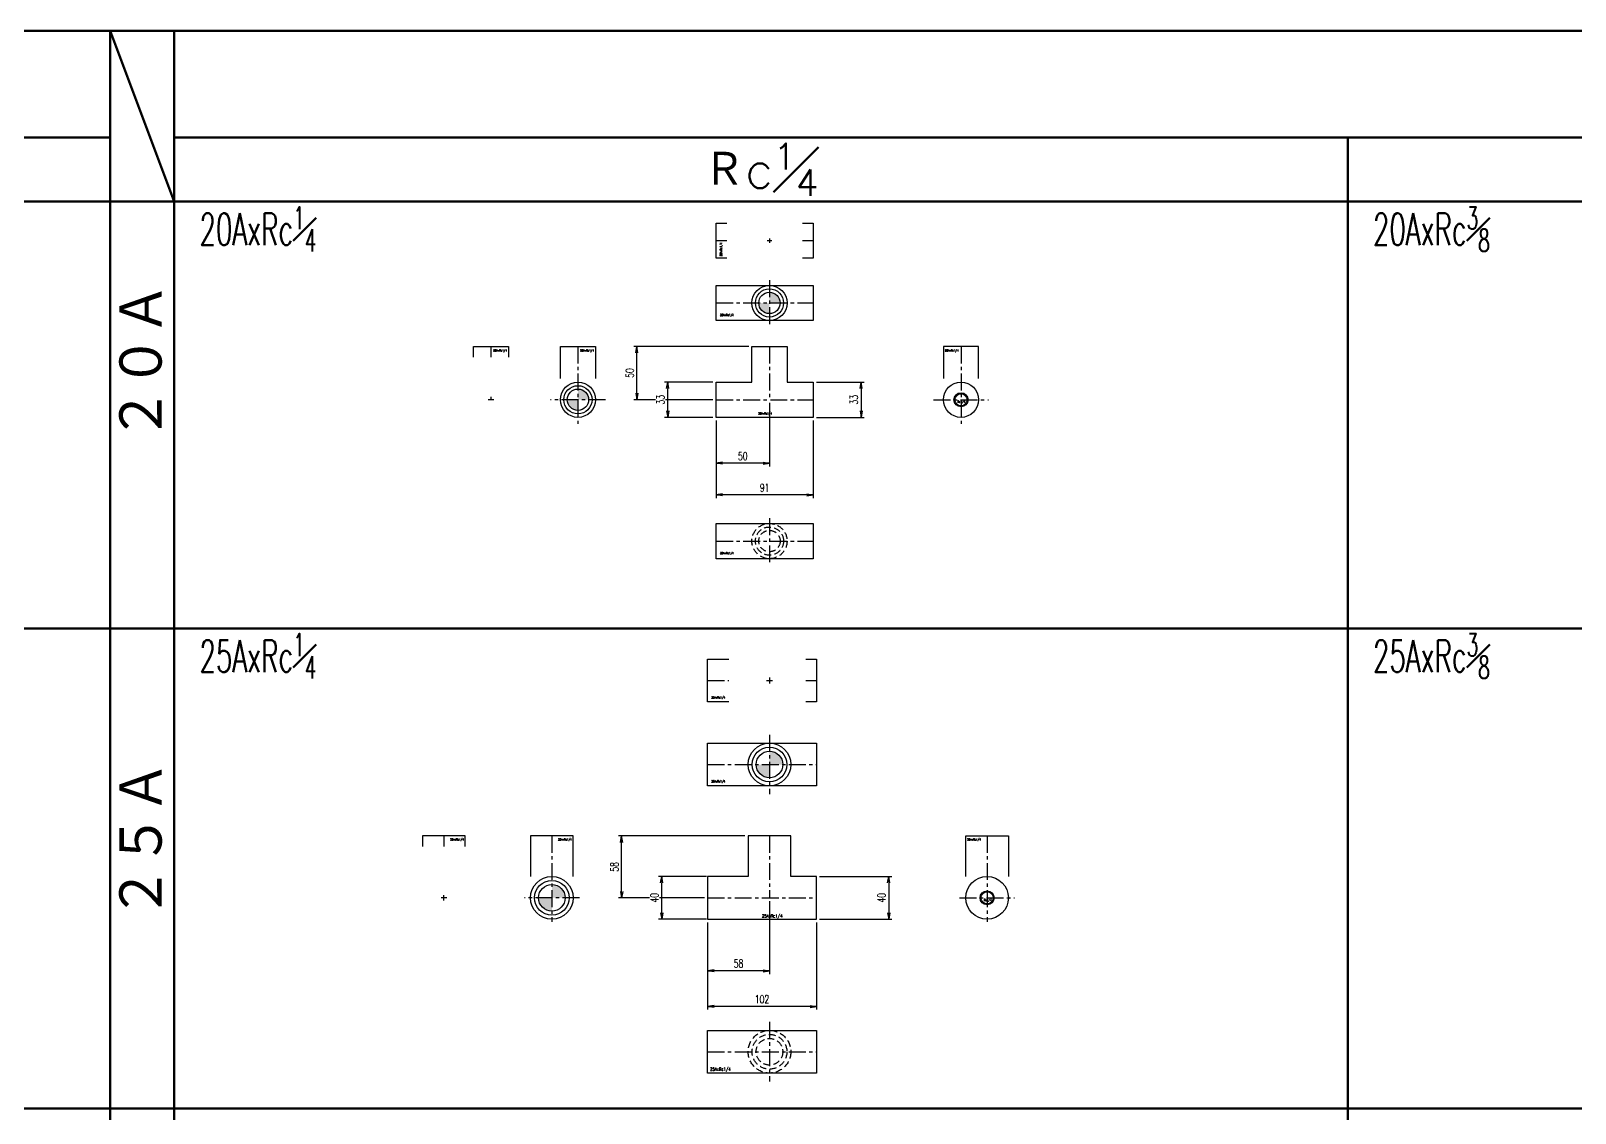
# Model space of a CAD drawing. Header units: millimetres. Extents: x 1711 to 90196, y -23291 to 8516.
# Drawn here: x 61530 to 62978, y 593 to 1608 of the extents above; entities that cross this region are included whole.
import ezdxf
from ezdxf.enums import TextEntityAlignment as Align

# ---------------------------------------------------------------- set-up
doc = ezdxf.new("R2010")
doc.units = ezdxf.units.MM
doc.header["$PDMODE"] = 35
doc.linetypes.add('CENTER', pattern=[50.8, 31.75, -6.35, 6.35, -6.35])
doc.linetypes.add('HIDDEN', pattern=[9.525, 6.35, -3.175])
doc.layers.add('line', color=153, linetype='Continuous', lineweight=50)
for name, color, linetype in [('寸法', 2, 'Continuous'), ('配管-CVP', 4, 'Continuous'), ('＃配管（PVC)', 21, 'Continuous')]:
    doc.layers.add(name, color=color, linetype=linetype)
doc.styles.add('kpk', font='romans.shx', dxfattribs={"width": 0.7, "bigfont": 'extfont2.shx'})
doc.styles.get("Standard").update_dxf_attribs({"font": 'romans.shx', "bigfont": 'extfont.shx'})
doc.dimstyles.new('KPK-3', dxfattribs={"dimscale": 3, "dimtxt": 2.5, "dimasz": 2, "dimexe": 1, "dimexo": 1, "dimgap": 1, "dimtad": 3, "dimdec": 1, "dimdsep": 46, "dimtxsty": 'kpk', "dimblk": 'OPEN', "dimcen": 2.5, "dimclrd": 2, "dimclre": 2, "dimclrt": 4, "dimadec": 1, "dimazin": 2, "dimtfac": 1, "dimtdec": 1, "dimtmove": 0, "dimatfit": 2, "dimldrblk": 'OPEN', "dimfxl": 0, "dimlwd": -1, "dimlwe": -1, "dimarcsym": 0})

# ---------------------------------------------------------------- blocks, each defined once
blk = doc.blocks.new('_Open')
at = {"color": 0, "linetype": 'ByBlock', "lineweight": -2}
for p, q in [((-1, 0.17), (0, 0)), ((-1, -0.17), (0, 0)), ((0, 0), (-1, 0))]:
    blk.add_line(p, q, dxfattribs=at)
blk = doc.blocks.new('*D2060')
at = {"layer": 'Defpoints', "color": 0, "transparency": 16777216}
for p in [(62098.4, 1311.9), (62206.2, 1311.9), (62172.7, 1261.9)]:
    blk.add_point(p, dxfattribs=at)
at = {"layer": '寸法', "color": 2, "transparency": 16777216}
for p, q in [((62203.2, 1311.9), (62095.4, 1311.9)), ((62098.4, 1267.9), (62098.4, 1305.9)), ((62169.7, 1261.9), (62095.4, 1261.9))]:
    blk.add_line(p, q, dxfattribs=at)
at = {"layer": '寸法', "color": 2, "transparency": 16777216, "xscale": 6, "yscale": 6, "zscale": 6}
for p, rotation in [((62098.4, 1311.9), 90), ((62098.4, 1261.9), 270)]:
    blk.add_blockref('_Open', p, dxfattribs=dict(at, rotation=rotation))
at = {"layer": '寸法', "color": 4, "transparency": 16777216, "insert": (62091.7, 1286.9), "char_height": 7.5, "attachment_point": 5, "rotation": 90, "style": 'kpk', "bg_fill": 3, "box_fill_scale": 1.1, "bg_fill_color": 256, "bg_fill_true_color": 13158600, "bg_fill_transparency": 0}
blk.add_mtext('50', dxfattribs=at)
blk = doc.blocks.new('*D2061')
at = {"layer": 'Defpoints', "color": 0, "transparency": 16777216}
for p in [(62127.3, 1278.4), (62172.7, 1278.4), (62172.7, 1245.4)]:
    blk.add_point(p, dxfattribs=at)
at = {"layer": '寸法', "color": 2, "transparency": 16777216}
for p, q in [((62169.7, 1278.4), (62124.3, 1278.4)), ((62127.3, 1251.4), (62127.3, 1272.4)), ((62169.7, 1245.4), (62124.3, 1245.4))]:
    blk.add_line(p, q, dxfattribs=at)
at = {"layer": '寸法', "color": 2, "transparency": 16777216, "xscale": 6, "yscale": 6, "zscale": 6}
for p, rotation in [((62127.3, 1278.4), 90), ((62127.3, 1245.4), 270)]:
    blk.add_blockref('_Open', p, dxfattribs=dict(at, rotation=rotation))
at = {"layer": '寸法', "color": 4, "transparency": 16777216, "insert": (62120.5, 1261.9), "char_height": 7.5, "attachment_point": 5, "rotation": 90, "style": 'kpk', "bg_fill": 3, "box_fill_scale": 1.1, "bg_fill_color": 256, "bg_fill_true_color": 13158600, "bg_fill_transparency": 0}
blk.add_mtext('33', dxfattribs=at)
blk = doc.blocks.new('*D2062')
at = {"layer": 'Defpoints', "color": 0, "transparency": 16777216}
for p in [(62172.7, 1245.4), (62263.7, 1245.4), (62172.7, 1172.7)]:
    blk.add_point(p, dxfattribs=at)
at = {"layer": '寸法', "color": 2, "transparency": 16777216}
for p, q in [((62172.7, 1242.4), (62172.7, 1169.7)), ((62263.7, 1242.4), (62263.7, 1169.7)), ((62257.7, 1172.7), (62178.7, 1172.7))]:
    blk.add_line(p, q, dxfattribs=at)
at = {"layer": '寸法', "color": 2, "transparency": 16777216, "xscale": 6, "yscale": 6, "zscale": 6, "rotation": 180}
blk.add_blockref('_Open', (62172.7, 1172.7), dxfattribs=at)
at = {"layer": '寸法', "color": 2, "transparency": 16777216, "xscale": 6, "yscale": 6, "zscale": 6}
blk.add_blockref('_Open', (62263.7, 1172.7), dxfattribs=at)
at = {"layer": '寸法', "color": 4, "transparency": 16777216, "insert": (62218.2, 1179.4), "char_height": 7.5, "attachment_point": 5, "style": 'kpk', "bg_fill": 3, "box_fill_scale": 1.1, "bg_fill_color": 256, "bg_fill_true_color": 13158600, "bg_fill_transparency": 0}
blk.add_mtext('91', dxfattribs=at)
blk = doc.blocks.new('*D2063')
at = {"layer": 'Defpoints', "color": 0, "transparency": 16777216}
for p in [(62222.7, 1261.9), (62172.7, 1245.4), (62172.7, 1202.4)]:
    blk.add_point(p, dxfattribs=at)
at = {"layer": '寸法', "color": 2, "transparency": 16777216}
for p, q in [((62222.7, 1258.9), (62222.7, 1199.4)), ((62172.7, 1242.4), (62172.7, 1199.4)), ((62216.7, 1202.4), (62178.7, 1202.4))]:
    blk.add_line(p, q, dxfattribs=at)
at = {"layer": '寸法', "color": 2, "transparency": 16777216, "xscale": 6, "yscale": 6, "zscale": 6, "rotation": 180}
blk.add_blockref('_Open', (62172.7, 1202.4), dxfattribs=at)
at = {"layer": '寸法', "color": 2, "transparency": 16777216, "xscale": 6, "yscale": 6, "zscale": 6}
blk.add_blockref('_Open', (62222.7, 1202.4), dxfattribs=at)
at = {"layer": '寸法', "color": 4, "transparency": 16777216, "insert": (62197.7, 1209.1), "char_height": 7.5, "attachment_point": 5, "style": 'kpk', "bg_fill": 3, "box_fill_scale": 1.1, "bg_fill_color": 256, "bg_fill_true_color": 13158600, "bg_fill_transparency": 0}
blk.add_mtext('50', dxfattribs=at)
blk = doc.blocks.new('*D2064')
at = {"layer": 'Defpoints', "color": 0, "transparency": 16777216}
for p in [(62263.7, 1278.4), (62263.7, 1245.4), (62308.6, 1245.4)]:
    blk.add_point(p, dxfattribs=at)
at = {"layer": '寸法', "color": 2, "transparency": 16777216}
for p, q in [((62266.7, 1278.4), (62311.6, 1278.4)), ((62308.6, 1272.4), (62308.6, 1251.4)), ((62266.7, 1245.4), (62311.6, 1245.4))]:
    blk.add_line(p, q, dxfattribs=at)
at = {"layer": '寸法', "color": 2, "transparency": 16777216, "xscale": 6, "yscale": 6, "zscale": 6}
for p, rotation in [((62308.6, 1278.4), 90), ((62308.6, 1245.4), 270)]:
    blk.add_blockref('_Open', p, dxfattribs=dict(at, rotation=rotation))
at = {"layer": '寸法', "color": 4, "transparency": 16777216, "insert": (62301.8, 1261.9), "char_height": 7.5, "attachment_point": 5, "rotation": 90, "style": 'kpk', "bg_fill": 3, "box_fill_scale": 1.1, "bg_fill_color": 256, "bg_fill_true_color": 13158600, "bg_fill_transparency": 0}
blk.add_mtext('33', dxfattribs=at)
blk = doc.blocks.new('*D2065')
at = {"layer": 'Defpoints', "color": 0, "transparency": 16777216}
for p in [(62084.1, 853.1), (62202.7, 853.1), (62164.7, 795.1)]:
    blk.add_point(p, dxfattribs=at)
at = {"layer": '寸法', "color": 2, "transparency": 16777216}
for p, q in [((62199.7, 853.1), (62081.1, 853.1)), ((62084.1, 801.1), (62084.1, 847.1)), ((62161.7, 795.1), (62081.1, 795.1))]:
    blk.add_line(p, q, dxfattribs=at)
at = {"layer": '寸法', "color": 2, "transparency": 16777216, "xscale": 6, "yscale": 6, "zscale": 6}
for p, rotation in [((62084.1, 853.1), 90), ((62084.1, 795.1), 270)]:
    blk.add_blockref('_Open', p, dxfattribs=dict(at, rotation=rotation))
at = {"layer": '寸法', "color": 4, "transparency": 16777216, "insert": (62077.4, 824.1), "char_height": 7.5, "attachment_point": 5, "rotation": 90, "style": 'kpk', "bg_fill": 3, "box_fill_scale": 1.1, "bg_fill_color": 256, "bg_fill_true_color": 13158600, "bg_fill_transparency": 0}
blk.add_mtext('58', dxfattribs=at)
blk = doc.blocks.new('*D2066')
at = {"layer": 'Defpoints', "color": 0, "transparency": 16777216}
for p in [(62121.7, 815.1), (62166.7, 815.1), (62166.7, 775.1)]:
    blk.add_point(p, dxfattribs=at)
at = {"layer": '寸法', "color": 2, "transparency": 16777216}
for p, q in [((62163.7, 815.1), (62118.7, 815.1)), ((62121.7, 781.1), (62121.7, 809.1)), ((62163.7, 775.1), (62118.7, 775.1))]:
    blk.add_line(p, q, dxfattribs=at)
at = {"layer": '寸法', "color": 2, "transparency": 16777216, "xscale": 6, "yscale": 6, "zscale": 6}
for p, rotation in [((62121.7, 815.1), 90), ((62121.7, 775.1), 270)]:
    blk.add_blockref('_Open', p, dxfattribs=dict(at, rotation=rotation))
at = {"layer": '寸法', "color": 4, "transparency": 16777216, "insert": (62114.9, 795.1), "char_height": 7.5, "attachment_point": 5, "rotation": 90, "style": 'kpk', "bg_fill": 3, "box_fill_scale": 1.1, "bg_fill_color": 256, "bg_fill_true_color": 13158600, "bg_fill_transparency": 0}
blk.add_mtext('40', dxfattribs=at)
blk = doc.blocks.new('*D2067')
at = {"layer": 'Defpoints', "color": 0, "transparency": 16777216}
for p in [(62266.7, 815.1), (62266.7, 775.1), (62334.5, 775.1)]:
    blk.add_point(p, dxfattribs=at)
at = {"layer": '寸法', "color": 2, "transparency": 16777216}
for p, q in [((62269.7, 815.1), (62337.5, 815.1)), ((62334.5, 809.1), (62334.5, 781.1)), ((62269.7, 775.1), (62337.5, 775.1))]:
    blk.add_line(p, q, dxfattribs=at)
at = {"layer": '寸法', "color": 2, "transparency": 16777216, "xscale": 6, "yscale": 6, "zscale": 6}
for p, rotation in [((62334.5, 815.1), 90), ((62334.5, 775.1), 270)]:
    blk.add_blockref('_Open', p, dxfattribs=dict(at, rotation=rotation))
at = {"layer": '寸法', "color": 4, "transparency": 16777216, "insert": (62327.8, 795.1), "char_height": 7.5, "attachment_point": 5, "rotation": 90, "style": 'kpk', "bg_fill": 3, "box_fill_scale": 1.1, "bg_fill_color": 256, "bg_fill_true_color": 13158600, "bg_fill_transparency": 0}
blk.add_mtext('40', dxfattribs=at)
blk = doc.blocks.new('*D2068')
at = {"layer": 'Defpoints', "color": 0, "transparency": 16777216}
for p in [(62164.7, 775.1), (62266.7, 775.1), (62164.7, 693.3)]:
    blk.add_point(p, dxfattribs=at)
at = {"layer": '寸法', "color": 2, "transparency": 16777216}
for p, q in [((62164.7, 772.1), (62164.7, 690.3)), ((62266.7, 772.1), (62266.7, 690.3)), ((62260.7, 693.3), (62170.7, 693.3))]:
    blk.add_line(p, q, dxfattribs=at)
at = {"layer": '寸法', "color": 2, "transparency": 16777216, "xscale": 6, "yscale": 6, "zscale": 6, "rotation": 180}
blk.add_blockref('_Open', (62164.7, 693.3), dxfattribs=at)
at = {"layer": '寸法', "color": 2, "transparency": 16777216, "xscale": 6, "yscale": 6, "zscale": 6}
blk.add_blockref('_Open', (62266.7, 693.3), dxfattribs=at)
at = {"layer": '寸法', "color": 4, "transparency": 16777216, "insert": (62215.7, 700.1), "char_height": 7.5, "attachment_point": 5, "style": 'kpk', "bg_fill": 3, "box_fill_scale": 1.1, "bg_fill_color": 256, "bg_fill_true_color": 13158600, "bg_fill_transparency": 0}
blk.add_mtext('102', dxfattribs=at)
blk = doc.blocks.new('*D2069')
at = {"layer": 'Defpoints', "color": 0, "transparency": 16777216}
for p in [(62222.7, 795.1), (62164.7, 775.1), (62164.7, 726.7)]:
    blk.add_point(p, dxfattribs=at)
at = {"layer": '寸法', "color": 2, "transparency": 16777216}
for p, q in [((62222.7, 792.1), (62222.7, 723.7)), ((62164.7, 772.1), (62164.7, 723.7)), ((62216.7, 726.7), (62170.7, 726.7))]:
    blk.add_line(p, q, dxfattribs=at)
at = {"layer": '寸法', "color": 2, "transparency": 16777216, "xscale": 6, "yscale": 6, "zscale": 6, "rotation": 180}
blk.add_blockref('_Open', (62164.7, 726.7), dxfattribs=at)
at = {"layer": '寸法', "color": 2, "transparency": 16777216, "xscale": 6, "yscale": 6, "zscale": 6}
blk.add_blockref('_Open', (62222.7, 726.7), dxfattribs=at)
at = {"layer": '寸法', "color": 4, "transparency": 16777216, "insert": (62193.7, 733.5), "char_height": 7.5, "attachment_point": 5, "style": 'kpk', "bg_fill": 3, "box_fill_scale": 1.1, "bg_fill_color": 256, "bg_fill_true_color": 13158600, "bg_fill_transparency": 0}
blk.add_mtext('58', dxfattribs=at)
blk = doc.blocks.new('A$Cb0ec0105')
at = {"layer": 'line'}
for p, q in [((0, 0), (8121.8, 0)), ((8121.8, -9662.3), (8121.8, 0)), ((8121.8, 0), (13681.8, 0)), ((8121.8, -9662.3), (8121.8, 0)), ((8121.8, 0), (8181.8, -160)), ((8181.8, 0), (8181.8, -9662.3)), ((60, -100), (8121.8, -100)), ((8181.8, -100), (9281.8, -100))]:
    blk.add_line(p, q, dxfattribs=at)
for points in [[(9281.8, -9662.3), (9281.8, -100), (10381.8, -100), (11481.8, -100)], [(13681.8, -160), (12374, -160), (11274, -160), (10174, -160), (9074, -160), (7974, -160), (7914, -160), (6814, -160), (5714, -160), (4614, -160), (3514, -160), (2414, -160), (0, -160)], [(13681.8, -560), (12374, -560), (11274, -560), (10174, -560), (9074, -560), (7974, -560), (7914, -560), (6814, -560), (5714, -560), (4614, -560), (3514, -560), (2414, -560), (0, -560)], [(0, -1010), (2414, -1010), (3514, -1010), (4614, -1010), (5714, -1010), (6814, -1010), (7914, -1010), (7974, -1010), (9074, -1010), (10174, -1010), (11274, -1010), (12374, -1010), (13681.8, -1010)]]:
    blk.add_lwpolyline(points, dxfattribs=at)
for s, insert, char_height, attachment_point in [('\\A1;Ｒc{\\H0.7x;\\S1#4;}', (8731.8, -130), 35, 5), ('\\A1;{\\W0.6;20AxRc\\H0.7x;\\S1#4;}', (8205.4, -185.9), 30, 4), ('\\A1;{\\W0.6;20AxRc\\H0.7x;\\S3#8;}', (9305.4, -185.9), 30, 4), ('\\A1;{\\W0.6;25AxRc\\H0.7x;\\S1#4;}', (8205.4, -585.9), 30, 4), ('\\A1;{\\W0.6;25AxRc\\H0.7x;\\S3#8;}', (9305.4, -585.9), 30, 4)]:
    blk.add_mtext(s, dxfattribs=dict(at, insert=insert, char_height=char_height, attachment_point=attachment_point))
at = {"layer": 'line', "char_height": 45, "attachment_point": 5, "rotation": 90}
for s, insert in [('２０Ａ', (8151.8, -310)), ('２５Ａ', (8151.8, -758.2))]:
    blk.add_mtext(s, dxfattribs=dict(at, insert=insert))
blk = doc.blocks.new('20AxRc1／4-ねじ付BT『L型』-正面')
at = {"layer": '＃配管（PVC)', "color": 2, "linetype": 'CENTER', "ltscale": 0.5}
for p, q in [((0, 50), (0, 0)), ((-50, 0), (41, 0))]:
    blk.add_line(p, q, dxfattribs=at)
at = {"layer": '＃配管（PVC)', "color": 0, "linetype": 'ByBlock'}
blk.add_lwpolyline([(16.5, 16.5), (41, 16.5), (41, -16.5), (-50, -16.5), (-50, 16.5), (-16.5, 16.5), (-16.5, 50), (16.5, 50)], close=True, dxfattribs=at)
at = {"layer": 'Defpoints', "color": 6, "style": 'kpk', "width": 0.7}
blk.add_text('20AxRc1/4', height=2, dxfattribs=at).set_placement((-4, -11.8), align=Align.TOP_CENTER)
blk = doc.blocks.new('20AxRc1／4-ねじ付BT『L型』-側面(Rc1／4)')
at = {"layer": '＃配管（PVC)', "color": 2, "linetype": 'CENTER', "ltscale": 0.5}
for p, q in [((0, 50), (0, -22.4)), ((-25.8, 0), (25.8, 0))]:
    blk.add_line(p, q, dxfattribs=at)
at = {"layer": '＃配管（PVC)', "color": 0, "linetype": 'ByBlock'}
blk.add_lwpolyline([(16.5, 20), (16.5, 50), (-16.5, 50), (-16.5, 20)], dxfattribs=at)
for radius in [16.5, 5.72]:
    blk.add_circle((0, 0), radius, dxfattribs=at)
at = {"layer": '＃配管（PVC)', "color": 42, "linetype": 'ByBlock'}
blk.add_circle((0, 0), 6.58, dxfattribs=at)
at = {"layer": 'Defpoints', "color": 6, "style": 'kpk', "width": 0.7}
for s, p in [('20AxRc1/4', (-8.6, 47.1)), ('Rc1/4 ', (0.9, -0.8))]:
    blk.add_text(s, height=2, dxfattribs=at).set_placement(p, align=Align.TOP_CENTER)
blk = doc.blocks.new('20AxRc1／4-ねじ付BT『L型』-上面')
at = {"layer": '＃配管（PVC)', "linetype": 'ByBlock'}
h = blk.add_hatch(color=252, dxfattribs=at)
h.dxf.hatch_style = 1
h.paths.add_polyline_path([(0, 10), (0, 0), (10, 0, 0.414214)])
h.paths.add_polyline_path([(0, 0), (-10, 0, 0.414214), (0, -10)])
at = {"layer": '＃配管（PVC)', "color": 2, "linetype": 'CENTER', "ltscale": 0.5}
for p, q in [((0, 21.4), (0, -21.5)), ((-50, 0), (41, 0))]:
    blk.add_line(p, q, dxfattribs=at)
at = {"layer": '＃配管（PVC)', "color": 0, "linetype": 'ByBlock'}
blk.add_lwpolyline([(-50, 16.5), (41, 16.5), (41, -16.5), (-50, -16.5)], close=True, dxfattribs=at)
for radius in [16.5, 13.2, 10]:
    blk.add_circle((0, 0), radius, dxfattribs=at)
at = {"layer": 'Defpoints', "color": 6, "style": 'kpk', "width": 0.7}
blk.add_text('20AxRc1/4', height=2, dxfattribs=at).set_placement((-39.9, -10.3), align=Align.TOP_CENTER)
blk = doc.blocks.new('20AxRc1／4-ねじ付BT『L型』-下面')
at = {"layer": '＃配管（PVC)', "color": 2, "linetype": 'CENTER', "ltscale": 0.5}
for p, q in [((0, 21.4), (0, -21.5)), ((-50, 0), (41, 0))]:
    blk.add_line(p, q, dxfattribs=at)
at = {"layer": '＃配管（PVC)', "color": 0, "linetype": 'ByBlock'}
blk.add_lwpolyline([(-50, 16.5), (41, 16.5), (41, -16.5), (-50, -16.5)], close=True, dxfattribs=at)
at = {"layer": '＃配管（PVC)', "color": 252, "linetype": 'HIDDEN'}
for radius in [16.5, 13.2, 10]:
    blk.add_circle((0, 0), radius, dxfattribs=at)
at = {"layer": 'Defpoints', "color": 6, "style": 'kpk', "width": 0.7}
blk.add_text('20AxRc1/4', height=2, dxfattribs=at).set_placement((-39.9, -10.3), align=Align.TOP_CENTER)
blk = doc.blocks.new('20AxRc1／4-ねじ付BT『L型』-側面(20A)')
at = {"layer": '＃配管（PVC)', "linetype": 'ByBlock'}
h = blk.add_hatch(color=252, dxfattribs=at)
h.dxf.hatch_style = 1
h.paths.add_polyline_path([(0, 10), (0, 0), (10, 0, 0.414214)])
h.paths.add_polyline_path([(0, 0), (-10, 0, 0.414214), (0, -10)])
at = {"layer": '＃配管（PVC)', "color": 2, "linetype": 'CENTER', "ltscale": 0.5}
for p, q in [((0, 50), (0, -22.4)), ((25.8, 0), (-25.8, 0))]:
    blk.add_line(p, q, dxfattribs=at)
at = {"layer": '＃配管（PVC)', "color": 0, "linetype": 'ByBlock'}
blk.add_lwpolyline([(-16.5, 20), (-16.5, 50), (16.5, 50), (16.5, 20)], dxfattribs=at)
for radius in [16.5, 13.2, 10]:
    blk.add_circle((0, 0), radius, dxfattribs=at)
at = {"layer": 'Defpoints', "color": 6, "style": 'kpk', "width": 0.7}
blk.add_text('20AxRc1/4', height=2, dxfattribs=at).set_placement((8.6, 47.1), align=Align.TOP_CENTER)
blk = doc.blocks.new('20AxRc1／4-ねじ付BT『L型』-半(上下)')
at = {"layer": '＃配管（PVC)', "color": 2, "linetype": 'CENTER', "ltscale": 0.5}
for p, q in [((-50, 0), (-40, 0)), ((-2.1, 0), (2.1, 0)), ((0, 2.1), (0, -2.1)), ((31, 0), (41, 0))]:
    blk.add_line(p, q, dxfattribs=at)
at = {"layer": '＃配管（PVC)', "color": 0, "linetype": 'ByBlock'}
for points in [[(-40, -16.5), (-50, -16.5), (-50, 16.5), (-40, 16.5)], [(31, 16.5), (41, 16.5), (41, -16.5), (31, -16.5)]]:
    blk.add_lwpolyline(points, dxfattribs=at)
at = {"layer": 'Defpoints', "color": 6, "style": 'kpk', "width": 0.7}
blk.add_text('20AxRc1/4', height=2, rotation=90, dxfattribs=at).set_placement((-46.5, -8.2), align=Align.TOP_CENTER)
blk = doc.blocks.new('20AxRc1／4-ねじ付BT『L型』-半(側面)')
at = {"layer": '＃配管（PVC)', "color": 2, "linetype": 'CENTER', "ltscale": 0.5}
for p, q in [((0, 50), (0, 40)), ((2.6, 0), (-2.6, 0)), ((0, 2.6), (0, 0))]:
    blk.add_line(p, q, dxfattribs=at)
at = {"layer": '＃配管（PVC)', "color": 0, "linetype": 'ByBlock'}
blk.add_lwpolyline([(-16.5, 40), (-16.5, 50), (16.5, 50), (16.5, 40)], dxfattribs=at)
at = {"layer": 'Defpoints', "color": 6, "style": 'kpk', "width": 0.7}
blk.add_text('20AxRc1/4', height=2, dxfattribs=at).set_placement((8.6, 47.1), align=Align.TOP_CENTER)
blk = doc.blocks.new('25AxRc1／4-ねじ付BT『L型』-側面(Rc1／4)')
at = {"layer": '＃配管（PVC)', "color": 2, "linetype": 'CENTER', "ltscale": 0.5}
for p, q in [((0, 58), (0, -22.4)), ((-25.8, 0), (25.8, 0))]:
    blk.add_line(p, q, dxfattribs=at)
at = {"layer": '＃配管（PVC)', "color": 0, "linetype": 'ByBlock'}
blk.add_lwpolyline([(-20, 20), (-20, 58), (20, 58), (20, 20)], dxfattribs=at)
for radius in [20, 5.72]:
    blk.add_circle((0, 0), radius, dxfattribs=at)
at = {"layer": '＃配管（PVC)', "color": 42, "linetype": 'ByBlock'}
blk.add_circle((0, 0), 6.58, dxfattribs=at)
at = {"layer": 'Defpoints', "color": 6, "style": 'kpk', "width": 0.7}
for s, p in [('25AxRc1/4', (-12.2, 55.7)), ('Rc1/4 ', (1.3, -1.1))]:
    blk.add_text(s, height=2, dxfattribs=at).set_placement(p, align=Align.TOP_CENTER)
blk = doc.blocks.new('25AxRc1／4-ねじ付BT『L型』-正面')
at = {"layer": '＃配管（PVC)', "color": 2, "linetype": 'CENTER', "ltscale": 0.5}
for p, q in [((0, 58), (0, 0)), ((-58, 0), (44, 0))]:
    blk.add_line(p, q, dxfattribs=at)
at = {"layer": '＃配管（PVC)', "color": 0, "linetype": 'ByBlock'}
blk.add_lwpolyline([(44, 20), (20, 20), (20, 58), (-20, 58), (-20, 20), (-58, 20), (-58, -20), (44, -20)], close=True, dxfattribs=at)
at = {"layer": 'Defpoints', "color": 6, "style": 'kpk', "width": 0.7}
blk.add_text('25AxRc1/4', height=3, dxfattribs=at).set_placement((2.6, -15.5), align=Align.TOP_CENTER)
blk = doc.blocks.new('25AxRc1／4-ねじ付BT『L型』-上面')
at = {"layer": '＃配管（PVC)', "linetype": 'ByBlock'}
h = blk.add_hatch(color=252, dxfattribs=at)
h.dxf.hatch_style = 1
h.paths.add_polyline_path([(12.5, 0, 0.414214), (0, 12.5), (0, 0)])
h.paths.add_polyline_path([(0, 0), (-12.5, 0, 0.414214), (0, -12.5)])
at = {"layer": '＃配管（PVC)', "color": 2, "linetype": 'CENTER', "ltscale": 0.5}
for p, q in [((0, 27.9), (0, -27.9)), ((-58, 0), (44, 0))]:
    blk.add_line(p, q, dxfattribs=at)
at = {"layer": '＃配管（PVC)', "color": 0, "linetype": 'ByBlock'}
blk.add_lwpolyline([(-58, 20), (44, 20), (44, -20), (-58, -20)], close=True, dxfattribs=at)
for radius in [20, 16.3, 12.5]:
    blk.add_circle((0, 0), radius, dxfattribs=at)
at = {"layer": 'Defpoints', "color": 6, "style": 'kpk', "width": 0.7}
blk.add_text('25AxRc1/4', height=2, dxfattribs=at).set_placement((-48, -14.8), align=Align.TOP_CENTER)
blk = doc.blocks.new('25AxRc1／4-ねじ付BT『L型』-下面')
at = {"layer": '＃配管（PVC)', "color": 2, "linetype": 'CENTER', "ltscale": 0.5}
for p, q in [((0, 27.9), (0, -27.9)), ((-58, 0), (44, 0))]:
    blk.add_line(p, q, dxfattribs=at)
at = {"layer": '＃配管（PVC)', "color": 0, "linetype": 'ByBlock'}
blk.add_lwpolyline([(-58, 20), (44, 20), (44, -20), (-58, -20)], close=True, dxfattribs=at)
at = {"layer": '＃配管（PVC)', "color": 252, "linetype": 'HIDDEN'}
for radius in [20, 16.3, 12.5]:
    blk.add_circle((0, 0), radius, dxfattribs=at)
at = {"layer": 'Defpoints', "color": 6, "style": 'kpk', "width": 0.7}
blk.add_text('25AxRc1/4', height=3, dxfattribs=at).set_placement((-46, -14.8), align=Align.TOP_CENTER)
blk = doc.blocks.new('25AxRc1／4-ねじ付BT『L型』-半(上下)')
at = {"layer": '＃配管（PVC)', "color": 2, "linetype": 'CENTER', "ltscale": 0.5}
for p, q in [((-58, 0), (-38, 0)), ((-2.8, 0), (2.8, 0)), ((0, 2.8), (0, -2.8)), ((34, 0), (44, 0))]:
    blk.add_line(p, q, dxfattribs=at)
at = {"layer": '＃配管（PVC)', "color": 0, "linetype": 'ByBlock'}
for points in [[(-38, -20), (-58, -20), (-58, 20), (-38, 20)], [(34, 20), (44, 20), (44, -20), (34, -20)]]:
    blk.add_lwpolyline(points, dxfattribs=at)
at = {"layer": 'Defpoints', "color": 6, "style": 'kpk', "width": 0.7}
blk.add_text('25AxRc1/4', height=2, dxfattribs=at).set_placement((-48, -14.8), align=Align.TOP_CENTER)
blk = doc.blocks.new('25AxRc1／4-ねじ付BT『L型』-側面(25A)')
at = {"layer": '＃配管（PVC)', "linetype": 'ByBlock'}
h = blk.add_hatch(color=252, dxfattribs=at)
h.dxf.hatch_style = 1
h.paths.add_polyline_path([(0, 12.5), (0, 0), (12.5, 0, 0.414214)])
h.paths.add_polyline_path([(0, 0), (-12.5, 0, 0.414214), (0, -12.5)])
at = {"layer": '＃配管（PVC)', "color": 2, "linetype": 'CENTER', "ltscale": 0.5}
for p, q in [((0, 58), (0, -22.4)), ((25.8, 0), (-25.8, 0))]:
    blk.add_line(p, q, dxfattribs=at)
at = {"layer": '＃配管（PVC)', "color": 0, "linetype": 'ByBlock'}
blk.add_lwpolyline([(20, 20), (20, 58), (-20, 58), (-20, 20)], dxfattribs=at)
for radius in [20, 16.3, 12.5]:
    blk.add_circle((0, 0), radius, dxfattribs=at)
at = {"layer": 'Defpoints', "color": 6, "style": 'kpk', "width": 0.7}
blk.add_text('25AxRc1/4', height=2, dxfattribs=at).set_placement((12.2, 55.7), align=Align.TOP_CENTER)
blk = doc.blocks.new('25AxRc1／4-ねじ付BT『L型』-半(側面)')
at = {"layer": '＃配管（PVC)', "color": 2, "linetype": 'CENTER', "ltscale": 0.5}
for p, q in [((0, 58), (0, 48)), ((2.6, 0), (-2.6, 0)), ((0, -2.6), (0, 2.6))]:
    blk.add_line(p, q, dxfattribs=at)
at = {"layer": '＃配管（PVC)', "color": 0, "linetype": 'ByBlock'}
blk.add_lwpolyline([(20, 48), (20, 58), (-20, 58), (-20, 48)], dxfattribs=at)
at = {"layer": 'Defpoints', "color": 6, "style": 'kpk', "width": 0.7}
blk.add_text('25AxRc1/4', height=2, dxfattribs=at).set_placement((12.2, 55.7), align=Align.TOP_CENTER)

msp = doc.modelspace()

# ---------------------------------------------------------------- block references
at = {"layer": '配管-CVP'}
for name, p in [('20AxRc1／4-ねじ付BT『L型』-半(上下)', (62222.7039, 1410.9722)), ('20AxRc1／4-ねじ付BT『L型』-上面', (62222.7039, 1352.5887)), ('20AxRc1／4-ねじ付BT『L型』-半(側面)', (61961.6543, 1261.8595)), ('20AxRc1／4-ねじ付BT『L型』-側面(20A)', (62043.1694, 1261.8595)), ('20AxRc1／4-ねじ付BT『L型』-側面(Rc1／4)', (62402.2385, 1261.8595)), ('20AxRc1／4-ねじ付BT『L型』-下面', (62222.7039, 1129.4235)), ('25AxRc1／4-ねじ付BT『L型』-側面(Rc1／4)', (62426.6612, 795.1121))]:
    msp.add_blockref(name, p, dxfattribs=at)
at = {"layer": '配管-CVP', "linetype": 'ByBlock'}
for name, p in [('25AxRc1／4-ねじ付BT『L型』-半(上下)', (62222.7039, 998.6943)), ('25AxRc1／4-ねじ付BT『L型』-上面', (62222.7039, 920.0421)), ('25AxRc1／4-ねじ付BT『L型』-半(側面)', (61917.6025, 795.1121)), ('25AxRc1／4-ねじ付BT『L型』-側面(25A)', (62018.7467, 795.1121)), ('25AxRc1／4-ねじ付BT『L型』-下面', (62222.7039, 650.8499))]:
    msp.add_blockref(name, p, dxfattribs=at)

# ---------------------------------------------------------------- dimensions: what is measured, and where the dimension line sits
at = {"layer": '寸法'}
for base, p1, p2, picture, middle in [((62098.4417, 1311.8595), (62172.7039, 1261.8595), (62206.2039, 1311.8595), '*D2060', (62091.6917, 1286.8595)), ((62084.1365, 853.1121), (62164.7039, 795.1121), (62202.7039, 853.1121), '*D2065', (62077.3865, 824.1121)), ((62334.5356, 775.1121), (62266.7039, 815.1121), (62266.7039, 775.1121), '*D2067', (62327.7856, 795.1121))]:
    dim = msp.add_linear_dim(base=base, p1=p1, p2=p2, angle=90, dimstyle='KPK-3', dxfattribs=at)
    dim.commit()
    dim.dimension.update_dxf_attribs({"geometry": picture, "text_midpoint": middle})

# ---------------------------------------------------------------- next in the draw order: dimensions: what is measured, and where the dimension line sits
for base, p1, p2, picture, middle in [((62127.2774, 1278.3595), (62172.7039, 1245.3595), (62172.7039, 1278.3595), '*D2061', (62120.5274, 1261.8595)), ((62121.6964, 815.1121), (62166.7039, 775.1121), (62166.7039, 815.1121), '*D2066', (62114.9464, 795.1121))]:
    dim = msp.add_linear_dim(base=base, p1=p1, p2=p2, angle=90, dimstyle='KPK-3', dxfattribs=at)
    dim.commit()
    dim.dimension.update_dxf_attribs({"geometry": picture, "text_midpoint": middle})

# ---------------------------------------------------------------- next in the draw order: dimensions: what is measured, and where the dimension line sits
for base, p1, p2, picture, middle in [((62172.7039, 1172.6573), (62263.7039, 1245.3595), (62172.7039, 1245.3595), '*D2062', (62218.2039, 1179.4073)), ((62164.7039, 693.3433), (62266.7039, 775.1121), (62164.7039, 775.1121), '*D2068', (62215.7039, 700.0933))]:
    dim = msp.add_linear_dim(base=base, p1=p1, p2=p2, dimstyle='KPK-3', dxfattribs=at)
    dim.commit()
    dim.dimension.update_dxf_attribs({"geometry": picture, "text_midpoint": middle})

# ---------------------------------------------------------------- next in the draw order: dimensions: what is measured, and where the dimension line sits
dim = msp.add_linear_dim(base=(62308.5623, 1245.3595), p1=(62263.7039, 1278.3595), p2=(62263.7039, 1245.3595), angle=90, dimstyle='KPK-3', dxfattribs=at)
dim.commit()
dim.dimension.update_dxf_attribs({"geometry": '*D2064', "text_midpoint": (62301.8123, 1261.8595)})
for base, p1, p2, picture, middle in [((62172.7039, 1202.3544), (62222.7039, 1261.8595), (62172.7039, 1245.3595), '*D2063', (62197.7039, 1209.1044)), ((62164.7039, 726.7069), (62222.7039, 795.1121), (62164.7039, 775.1121), '*D2069', (62193.7039, 733.4569))]:
    dim = msp.add_linear_dim(base=base, p1=p1, p2=p2, dimstyle='KPK-3', dxfattribs=at)
    dim.commit()
    dim.dimension.update_dxf_attribs({"geometry": picture, "text_midpoint": middle})

# ---------------------------------------------------------------- next in the draw order: block references
at = {"layer": 'line'}
msp.add_blockref('A$Cb0ec0105', (53482.959, 1607.5677), dxfattribs=at)
at = {"layer": '配管-CVP'}
msp.add_blockref('20AxRc1／4-ねじ付BT『L型』-正面', (62222.7039, 1261.8595), dxfattribs=at)
at = {"layer": '配管-CVP', "linetype": 'ByBlock'}
msp.add_blockref('25AxRc1／4-ねじ付BT『L型』-正面', (62222.7039, 795.1121), dxfattribs=at)

doc.saveas('drawing.dxf')
